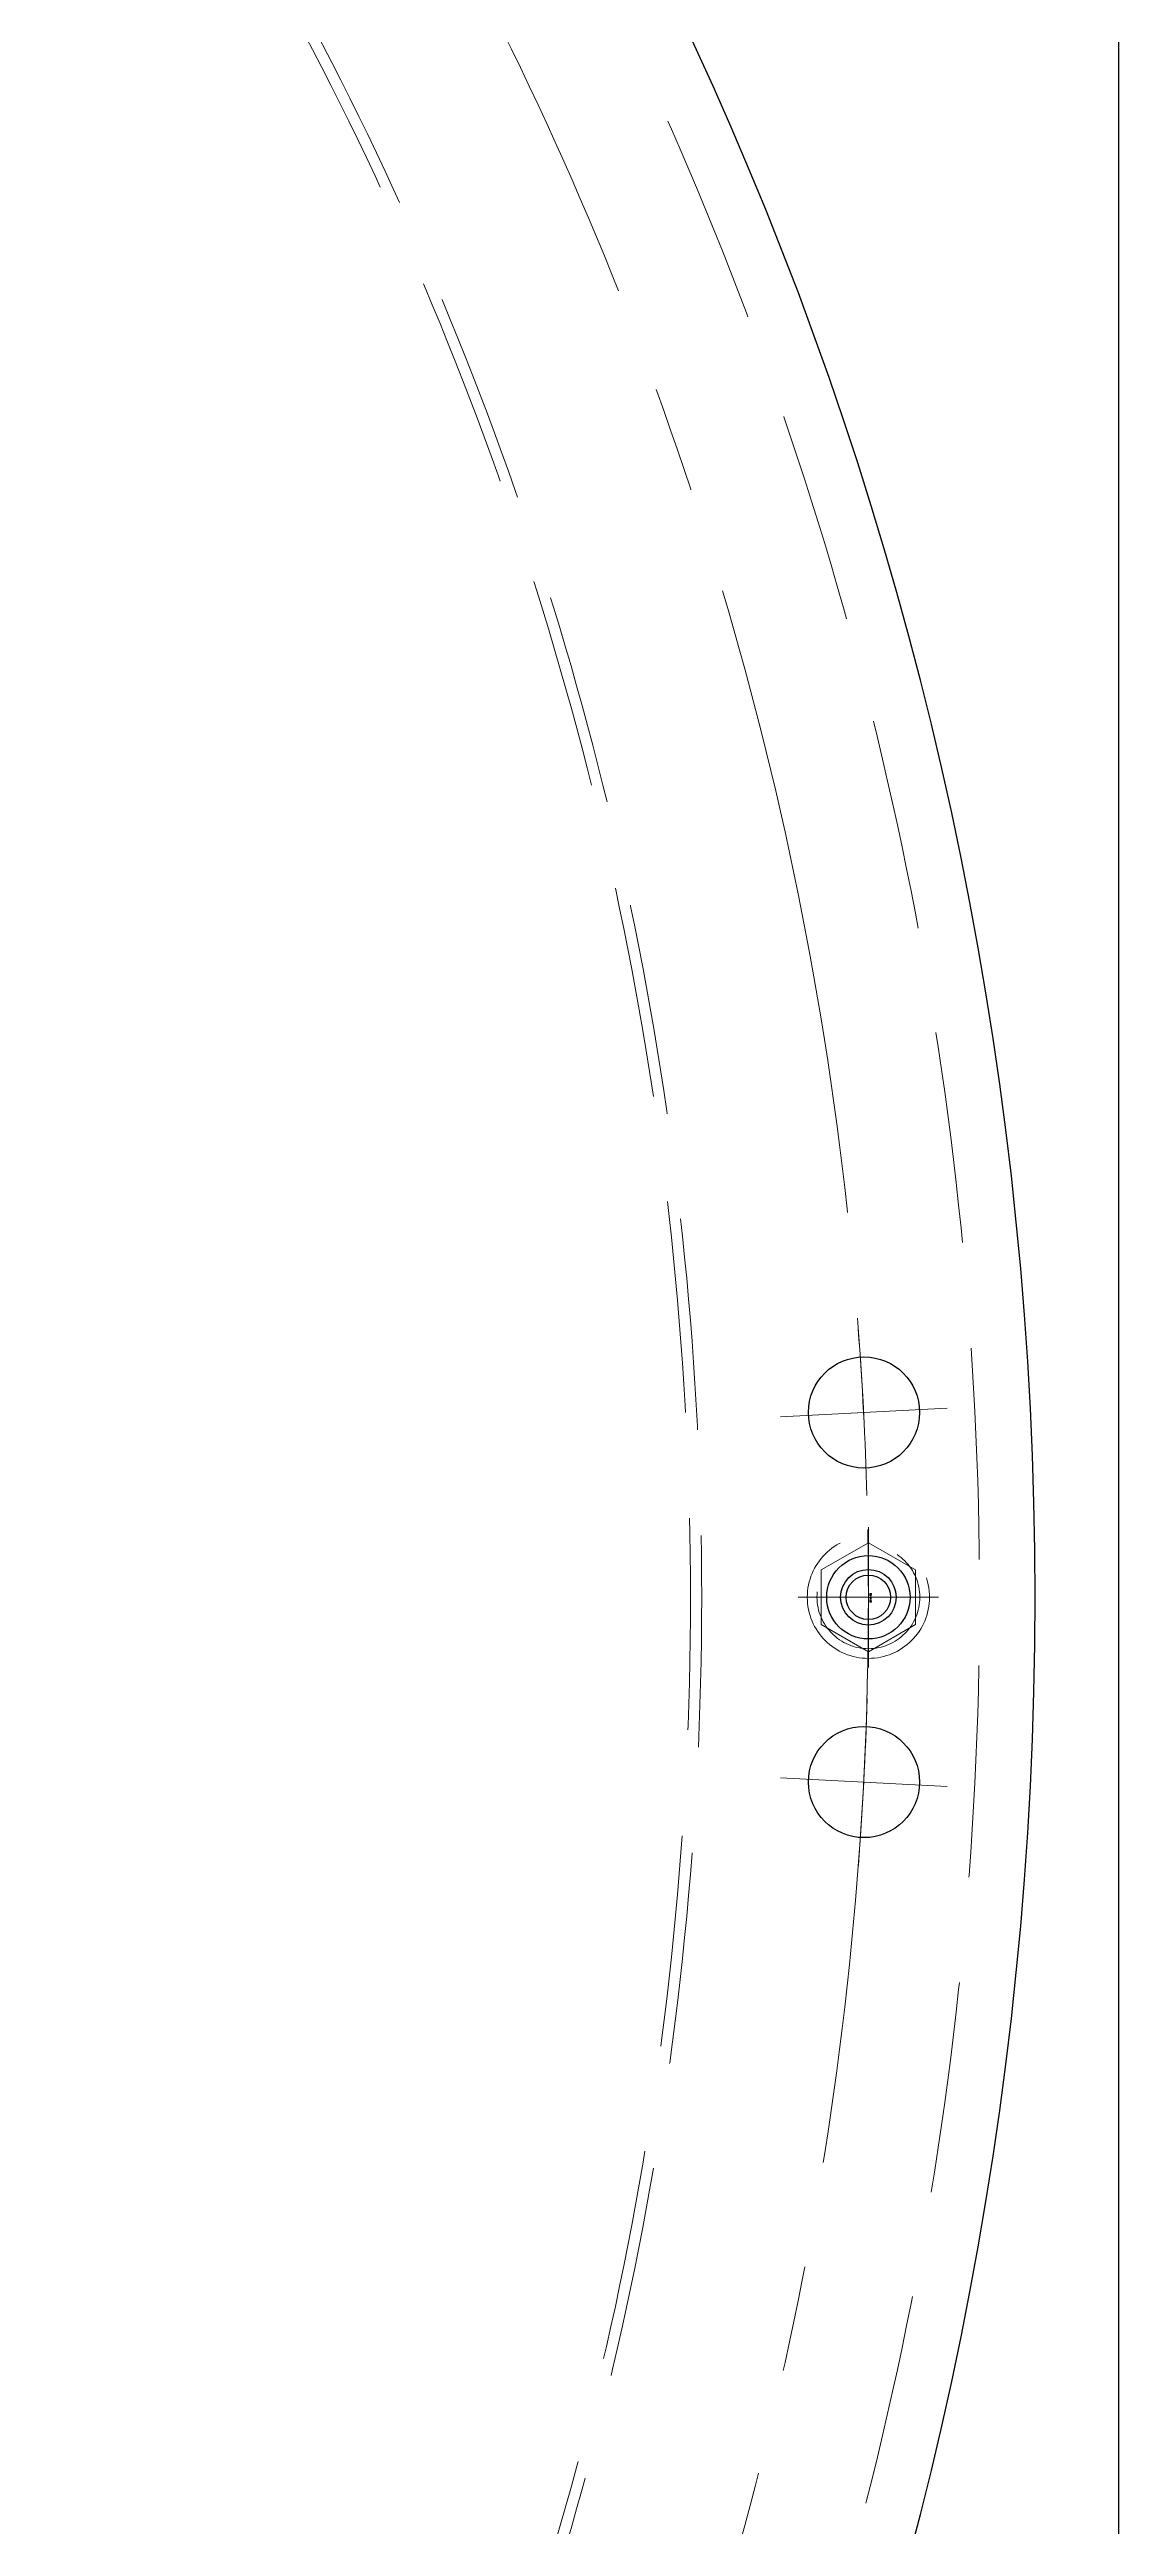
# Model space of a CAD drawing. Header units: millimetres. Extents: x -16130 to 36813, y -8099 to 27484.
# Drawn here: x 30579.2 to 30771.6, y 15763 to 16208.6 of the extents above; entities that cross this region are included whole.
import ezdxf

# ---------------------------------------------------------------- set-up
doc = ezdxf.new("R2010")
doc.units = ezdxf.units.MM
doc.header["$LTSCALE"] = 6
doc.linetypes.add('CENTER2', pattern=[28.575, 19.05, -3.175, 3.175, -3.175])
doc.linetypes.add('HIDDEN', pattern=[9.525, 6.35, -3.175])
doc.layers.add('04_HIDDEN', color=2, linetype='HIDDEN', lineweight=13)
doc.layers.add('05_CENTER', color=4, linetype='CENTER2', lineweight=13)
doc.layers.add('10_DRAFT', color=8, linetype='Continuous', lineweight=0, plot=False)
doc.styles.add('KSS_TXT_L', font='txt.shx', dxfattribs={"height": 3, "bigfont": 'extfont2.shx'})

# ---------------------------------------------------------------- blocks, each defined once
blk = doc.blocks.new('A$C48F43CDD_1_1')
at = {"color": 0}
for centre in [(634.21, 33.25), (634.21, -33.25)]:
    blk.add_circle(centre, 10, dxfattribs=at)
blk.add_arc((0, 0), 665, 270.60954, 89.39046, dxfattribs=at)
at = {"layer": '04_HIDDEN'}
blk.add_circle((635, 0), 7.5, dxfattribs=at)
for radius, start, end in [(655, 270.61895, 89.38105), (603, 270.85804, 89.14196), (605, 270.85804, 89.14196)]:
    blk.add_arc((0, 0), radius, start, end, dxfattribs=at)
at = {"layer": '05_CENTER'}
for p, q in [((649.17, 34.03), (619.16, 32.46)), ((647.23, 0), (622.77, 0)), ((649.17, -34.03), (619.16, -32.46))]:
    blk.add_line(p, q, dxfattribs=at)
for centre, start, end in [((0, 0), 273.44627, 86.55373), ((0, 0), 1.65202, 4.3629), ((0.04, 0.07), 355.6371, 358.34798)]:
    blk.add_arc(centre, 635, start, end, dxfattribs=at)
blk = doc.blocks.new('A$C20874801_1_1')
at = {"color": 0}
blk.add_lwpolyline([(590, 590), (678, 590), (680, 588), (680, -588), (678, -590), (590, -590)], dxfattribs=at)
for radius in [5, 4]:
    blk.add_circle((635, 0), radius, dxfattribs=at)
at = {"layer": '05_CENTER'}
blk.add_line((624.35, 0), (645.65, 0), dxfattribs=at)
blk.add_arc((0, 0), 635, 359.03906, 0.96094, dxfattribs=at)
blk = doc.blocks.new('A$C286F13D5_1_1')
at = {"color": 0}
blk.add_lwpolyline([(590, 590), (678, 590), (680, 588), (680, -588), (678, -590), (590, -590)], dxfattribs=at)
blk.add_circle((635, 0), 7.5, dxfattribs=at)
at = {"layer": '05_CENTER'}
blk.add_line((622.96, 0), (647.04, 0), dxfattribs=at)
blk.add_arc((0, 0), 635, 358.91318, 1.08682, dxfattribs=at)
blk = doc.blocks.new('A$C491655AE_1_1_1_1')
at = {"color": 0, "linetype": 'CENTER2'}
for p, q in [((0, -12.64), (0, 12.64)), ((-12.64, 0), (12.64, 0))]:
    blk.add_line(p, q, dxfattribs=at)
at = {"color": 0}
for p, q in [((-9.81, 0), (-4.91, 8.5)), ((-4.91, 8.5), (4.91, 8.5)), ((4.91, 8.5), (9.81, 0)), ((-4.91, -8.5), (-9.81, 0)), ((9.81, 0), (4.91, -8.5)), ((4.91, -8.5), (-4.91, -8.5))]:
    blk.add_line(p, q, dxfattribs=at)
for radius in [11, 9.25]:
    blk.add_circle((0, 0), radius, dxfattribs=at)
at = {"layer": '10_DRAFT', "style": 'KSS_TXT_L'}
blk.add_text('BT-M10', height=0.3, dxfattribs=at).set_placement((-0.7, -0.54))

msp = doc.modelspace()

# ---------------------------------------------------------------- block references
for name in ['A$C20874801_1_1', 'A$C286F13D5_1_1', 'A$C48F43CDD_1_1']:
    msp.add_blockref(name, (30091.55559, 15930.15458))
at = {"layer": '04_HIDDEN', "xscale": -1, "rotation": 90.0000000000043}
msp.add_blockref('A$C491655AE_1_1_1_1', (30726.55559, 15930.15458), dxfattribs=at)

doc.saveas('drawing.dxf')
